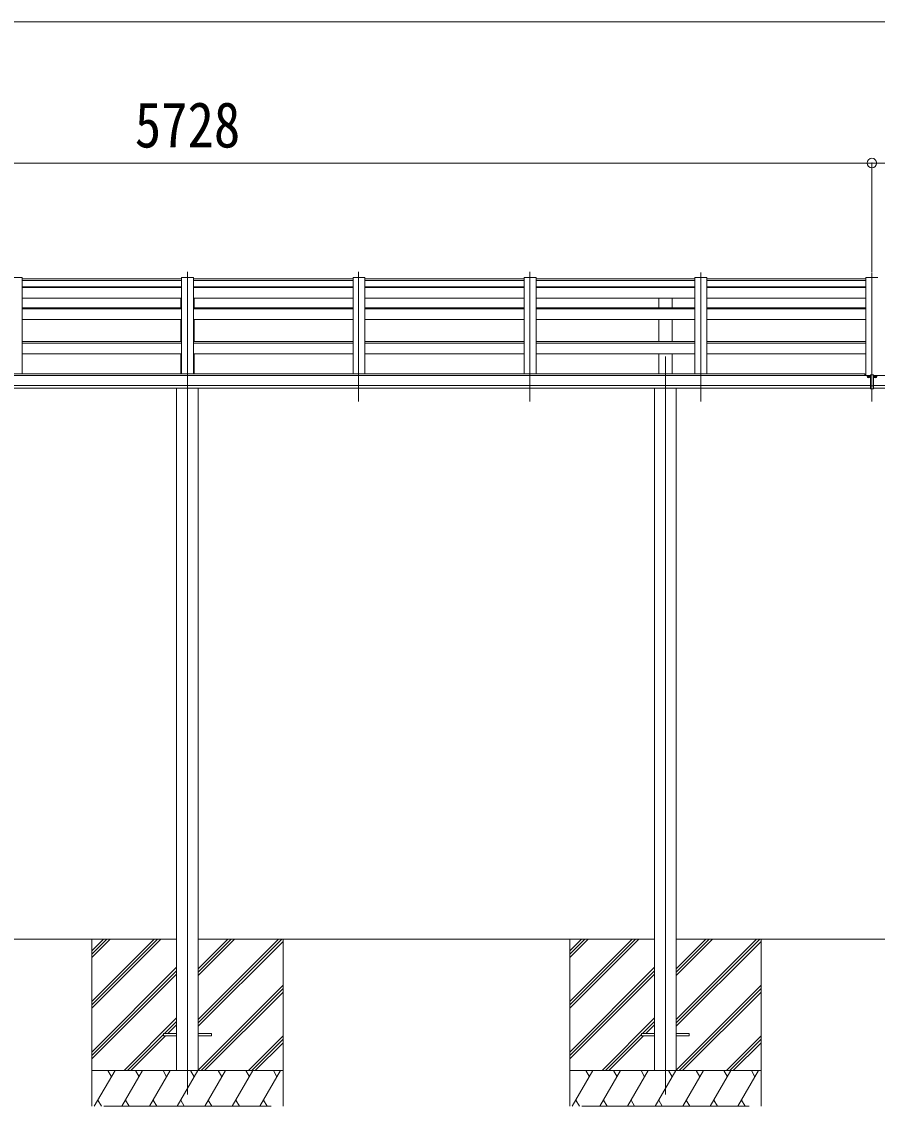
# Model space of a CAD drawing. Units: millimetres at full size, sheet at 1:40; details may follow other scales. Extents: x -11181 to 11305, y -7804 to 7716.
# Drawn here: x 88 to 3668, y -3839 to 701 of the extents above; entities that cross this region are included whole.
import ezdxf
from ezdxf.enums import TextEntityAlignment as Align

# ---------------------------------------------------------------- set-up
doc = ezdxf.new("R2010")
doc.units = ezdxf.units.MM
doc.header["$LTSCALE"] = 40
doc.header["$PDMODE"] = 32
doc.header["$PDSIZE"] = 40
for name, color, linetype, lineweight in [('0-0_0', 7, 'Continuous', 9), ('0-1_本体', 4, 'Continuous', 9), ('0-2_部品', 7, 'Continuous', 9), ('0-3_ELV2', 4, 'Continuous', 9), ('0-8_PARTS2', 2, 'Continuous', 9), ('0-A_寸法', 6, 'Continuous', 9)]:
    doc.layers.add(name, color=color, linetype=linetype, lineweight=lineweight)
doc.styles.add('ＭＳ ゴシック', font='')
doc.styles.get('ＭＳ ゴシック').set_extended_font_data('MS Gothic')

msp = doc.modelspace()

# ---------------------------------------------------------------- linework, layer by layer
at = {"layer": '0-0_0'}
for p, q in [((-1173.27, -3139.43), (736.33, -3139.43)), ((381.53, -3139.43), (381.53, -3839.43)), ((381.53, -3400.16), (642.26, -3139.43)), ((381.53, -3414.3), (656.41, -3139.43)), ((381.53, -3428.44), (670.55, -3139.43)), ((381.53, -3216.31), (458.41, -3139.43)), ((381.53, -3202.17), (444.27, -3139.43)), ((381.53, -3188.02), (430.13, -3139.43)), ((826.73, -3475.45), (1162.76, -3139.43)), ((826.73, -3489.6), (1176.91, -3139.43)), ((826.73, -3291.61), (978.91, -3139.43)), ((826.73, -3277.47), (964.77, -3139.43)), ((826.73, -3263.32), (950.63, -3139.43)), ((826.73, -3139.43), (2736.33, -3139.43)), ((826.73, -3503.74), (1181.53, -3148.94)), ((1181.53, -3139.43), (1181.53, -3839.43)), ((2381.53, -3139.43), (2381.53, -3839.43)), ((2381.53, -3400.16), (2642.26, -3139.43)), ((2381.53, -3414.3), (2656.41, -3139.43)), ((2381.53, -3428.44), (2670.55, -3139.43)), ((2381.53, -3216.31), (2458.42, -3139.43)), ((2381.53, -3202.17), (2444.27, -3139.43)), ((2381.53, -3188.02), (2430.13, -3139.43)), ((2826.73, -3475.45), (3162.76, -3139.43)), ((2826.73, -3489.6), (3176.91, -3139.43)), ((2826.73, -3291.61), (2978.92, -3139.43)), ((2826.73, -3277.47), (2964.77, -3139.43)), ((2826.73, -3263.32), (2950.63, -3139.43)), ((2826.73, -3139.43), (4464.33, -3139.43)), ((2826.73, -3503.74), (3181.53, -3148.94)), ((3181.53, -3139.43), (3181.53, -3839.43)), ((381.53, -3612.29), (736.33, -3257.49)), ((2381.53, -3612.29), (2736.33, -3257.49)), ((381.53, -3626.43), (736.33, -3271.63)), ((381.53, -3640.57), (736.33, -3285.77)), ((2381.53, -3626.43), (2736.33, -3271.63)), ((2381.53, -3640.57), (2736.33, -3285.77)), ((826.73, -3687.59), (1181.53, -3332.79)), ((839.03, -3689.43), (1181.53, -3346.93)), ((2826.73, -3687.59), (3181.53, -3332.79)), ((2839.03, -3689.43), (3181.53, -3346.93)), ((853.18, -3689.43), (1181.53, -3361.07)), ((2853.18, -3689.43), (3181.53, -3361.07)), ((516.52, -3689.43), (736.33, -3469.62)), ((685.18, -3534.92), (736.33, -3483.76)), ((2516.52, -3689.43), (2736.33, -3469.62)), ((2685.18, -3534.92), (2736.33, -3483.76)), ((530.67, -3689.43), (681.53, -3538.56)), ((699.32, -3534.92), (736.33, -3497.9)), ((2530.67, -3689.43), (2681.53, -3538.56)), ((2699.32, -3534.92), (2736.33, -3497.9)), ((544.81, -3689.43), (690.32, -3543.92)), ((1037.02, -3689.43), (1181.53, -3544.92)), ((1051.17, -3689.43), (1181.53, -3559.06)), ((1065.31, -3689.43), (1181.53, -3573.2)), ((2544.81, -3689.43), (2690.32, -3543.92)), ((3037.02, -3689.43), (3181.53, -3544.92)), ((3051.17, -3689.43), (3181.53, -3559.06)), ((3065.31, -3689.43), (3181.53, -3573.2)), ((1181.53, -3689.43), (381.53, -3689.43)), ((391.82, -3839.43), (478.42, -3689.43)), ((463.42, -3715.41), (448.42, -3689.43)), ((507.29, -3839.43), (593.89, -3689.43)), ((578.89, -3715.41), (563.89, -3689.43)), ((622.76, -3839.43), (709.36, -3689.43)), ((694.36, -3715.41), (679.36, -3689.43)), ((738.23, -3839.43), (824.83, -3689.43)), ((809.83, -3715.41), (794.83, -3689.43)), ((853.7, -3839.43), (940.3, -3689.43)), ((925.3, -3715.41), (910.3, -3689.43)), ((969.17, -3839.43), (1055.77, -3689.43)), ((1025.77, -3689.43), (1040.77, -3715.41)), ((1084.64, -3839.43), (1171.25, -3689.43)), ((1141.25, -3689.43), (1156.25, -3715.41)), ((3181.53, -3689.43), (2381.53, -3689.43)), ((2391.82, -3839.43), (2478.42, -3689.43)), ((2463.42, -3715.41), (2448.42, -3689.43)), ((2507.29, -3839.43), (2593.89, -3689.43)), ((2578.89, -3715.41), (2563.89, -3689.43)), ((2622.76, -3839.43), (2709.36, -3689.43)), ((2694.36, -3715.41), (2679.36, -3689.43)), ((2738.23, -3839.43), (2824.83, -3689.43)), ((2809.83, -3715.41), (2794.83, -3689.43)), ((2853.7, -3839.43), (2940.3, -3689.43)), ((2925.3, -3715.41), (2910.3, -3689.43)), ((2969.17, -3839.43), (3055.78, -3689.43)), ((3025.77, -3689.43), (3040.77, -3715.41)), ((3084.64, -3839.43), (3171.25, -3689.43)), ((3141.25, -3689.43), (3156.25, -3715.41)), ((406.82, -3813.45), (421.82, -3839.43)), ((522.29, -3813.45), (537.29, -3839.43)), ((637.76, -3813.45), (652.76, -3839.43)), ((753.23, -3813.45), (768.23, -3839.43)), ((868.7, -3813.45), (883.7, -3839.43)), ((984.17, -3813.45), (999.17, -3839.43)), ((1099.64, -3813.45), (1114.64, -3839.43)), ((2406.82, -3813.45), (2421.82, -3839.43)), ((2522.29, -3813.45), (2537.29, -3839.43)), ((2637.76, -3813.45), (2652.76, -3839.43)), ((2753.23, -3813.45), (2768.23, -3839.43)), ((2868.7, -3813.45), (2883.7, -3839.43)), ((2984.17, -3813.45), (2999.17, -3839.43)), ((3099.64, -3813.45), (3114.64, -3839.43)), ((431.53, -3839.43), (1131.53, -3839.43)), ((2431.53, -3839.43), (3131.53, -3839.43))]:
    msp.add_line(p, q, dxfattribs=at)
at = {"layer": '0-1_本体'}
for p, q in [((90.53, -370.23), (40.53, -370.23)), ((90.53, -370.23), (90.53, -773.3)), ((90.53, -382.63), (756.53, -382.63)), ((756.53, -370.23), (756.53, -773.3)), ((806.53, -370.23), (756.53, -370.23)), ((806.53, -370.23), (806.53, -773.3)), ((806.53, -382.63), (1474.27, -382.63)), ((1474.27, -370.23), (1474.27, -773.3)), ((1524.27, -370.23), (1474.27, -370.23)), ((1524.27, -370.23), (1524.27, -773.3)), ((1524.27, -382.63), (2190.27, -382.63)), ((2190.27, -370.23), (2190.27, -769.81)), ((2240.27, -370.23), (2190.27, -370.23)), ((2240.27, -370.23), (2240.27, -769.81)), ((2240.27, -382.63), (2904.53, -382.63)), ((2904.53, -370.23), (2904.53, -773.3)), ((2954.53, -370.23), (2904.53, -370.23)), ((2954.53, -370.23), (2954.53, -773.3)), ((2954.53, -382.63), (3620.53, -382.63)), ((3620.53, -369.63), (3620.53, -780.21)), ((3655.83, -369.63), (3620.53, -369.63)), ((3635.23, -369.63), (3670.53, -369.63)), ((90.53, -409.3), (756.53, -409.3)), ((90.53, -411.92), (756.53, -411.92)), ((806.53, -409.3), (1474.27, -409.3)), ((806.53, -411.92), (1474.27, -411.92)), ((1524.27, -409.3), (2190.27, -409.3)), ((1524.27, -411.92), (2190.27, -411.92)), ((2240.27, -409.3), (2904.53, -409.3)), ((2240.27, -411.92), (2904.53, -411.92)), ((2954.53, -409.3), (3620.53, -409.3)), ((2954.53, -411.92), (3620.53, -411.92)), ((90.53, -456.66), (756.53, -456.66)), ((90.53, -496.33), (756.53, -496.33)), ((754.03, -495.61), (754.03, -456.93)), ((806.53, -456.66), (1474.27, -456.66)), ((806.53, -496.33), (1474.27, -496.33)), ((809.03, -495.61), (809.03, -456.93)), ((1443.87, -456.66), (1443.93, -456.66)), ((1524.27, -456.66), (2190.27, -456.66)), ((1524.27, -496.33), (2190.27, -496.33)), ((2240.27, -456.66), (2904.53, -456.66)), ((2240.27, -496.33), (2904.53, -496.33)), ((2754.03, -495.61), (2754.03, -456.93)), ((2809.03, -495.61), (2809.03, -456.93)), ((2954.53, -456.66), (3620.53, -456.66)), ((2954.53, -496.33), (3620.53, -496.33)), ((90.53, -501.7), (756.53, -501.7)), ((806.53, -501.7), (1474.27, -501.7)), ((1524.27, -501.7), (2190.27, -501.7)), ((2240.27, -501.7), (2904.53, -501.7)), ((2954.53, -501.7), (3620.53, -501.7)), ((90.53, -545.79), (756.53, -545.79)), ((754.03, -638.44), (754.03, -545.79)), ((806.53, -545.79), (1474.27, -545.79)), ((809.03, -638.44), (809.03, -545.79)), ((1524.27, -545.79), (2190.27, -545.79)), ((2240.27, -545.79), (2904.53, -545.79)), ((2754.03, -638.44), (2754.03, -545.79)), ((2809.03, -638.44), (2809.03, -545.79)), ((2954.53, -545.79), (3620.53, -545.79)), ((90.53, -638.44), (756.53, -638.44)), ((90.53, -645.34), (756.53, -645.34)), ((806.53, -638.44), (1474.27, -638.44)), ((806.53, -645.34), (1474.27, -645.34)), ((1524.27, -638.44), (2190.27, -638.44)), ((1524.27, -645.34), (2190.27, -645.34)), ((2240.27, -638.44), (2904.53, -638.44)), ((2240.27, -645.34), (2904.53, -645.34)), ((2954.53, -638.44), (3620.53, -638.44)), ((2954.53, -645.34), (3620.53, -645.34)), ((90.53, -688.89), (756.53, -688.89)), ((754.03, -773.3), (754.03, -688.89)), ((806.53, -688.89), (1474.27, -688.89)), ((809.03, -773.3), (809.03, -688.89)), ((1524.27, -688.89), (2190.27, -688.89)), ((2240.27, -688.89), (2904.53, -688.89)), ((2754.03, -773.3), (2754.03, -688.89)), ((2809.03, -773.3), (2809.03, -688.89)), ((2954.53, -688.89), (3620.53, -688.89)), ((3639.03, -779.84), (-2075.97, -779.84)), ((3615.53, -773.3), (-2052.47, -773.3)), ((3615.53, -780.21), (3615.53, -773.5)), ((3652.03, -779.84), (9367.03, -779.84)), ((-2075.97, -821.35), (3639.03, -821.35)), ((3639.03, -833.28), (-2075.97, -833.21)), ((736.33, -833.37), (736.33, -3689.45)), ((826.73, -833.37), (826.73, -3689.45)), ((2736.33, -833.37), (2736.33, -3689.45)), ((2826.73, -833.37), (2826.73, -3689.45)), ((9367.03, -821.35), (3652.03, -821.35)), ((3652.03, -833.28), (9367.03, -833.21))]:
    msp.add_line(p, q, dxfattribs=at)
at = {"layer": '0-2_部品', "color": 4}
for p, q in [((756.53, -375.72), (90.53, -375.72)), ((1474.27, -375.72), (806.53, -375.72)), ((2190.27, -375.72), (1524.27, -375.72)), ((2904.53, -375.72), (2240.27, -375.72)), ((3620.53, -375.72), (2954.53, -375.72)), ((681.53, -3534.92), (681.53, -3543.92)), ((681.53, -3534.92), (736.53, -3534.92)), ((826.53, -3534.92), (881.53, -3534.92)), ((881.53, -3534.92), (881.53, -3543.92)), ((2681.53, -3534.92), (2681.53, -3543.92)), ((2681.53, -3534.92), (2736.53, -3534.92)), ((2826.53, -3534.92), (2881.53, -3534.92)), ((2881.53, -3534.92), (2881.53, -3543.92)), ((681.53, -3543.92), (736.53, -3543.92)), ((826.53, -3543.92), (881.53, -3543.92)), ((2681.53, -3543.92), (2736.53, -3543.92)), ((2826.53, -3543.92), (2881.53, -3543.92))]:
    msp.add_line(p, q, dxfattribs=at)
at = {"layer": '0-3_ELV2'}
for p, q in [((3631.06, -785.01), (3631.06, -786.67)), ((3631.06, -785.91), (3632.06, -785.91)), ((3632.06, -786.67), (3632.06, -785.01)), ((3633.06, -785.77), (3634.06, -785.77)), ((3639.03, -777.33), (3639.03, -836.19)), ((3658.01, -785.77), (3657.01, -785.77)), ((3659.01, -785.01), (3659.01, -786.67)), ((3659.01, -785.91), (3660.01, -785.91)), ((3660.01, -786.67), (3660.01, -785.01)), ((3639.03, -823.03), (3652.03, -823.03))]:
    msp.add_line(p, q, dxfattribs=at)
for points in [[(3630.06, -784.87), (3629.06, -784.87), (3629.06, -785.77), (3630.06, -785.77)], [(3632.06, -783.97), (3632.06, -783.07), (3631.06, -783.07), (3631.06, -783.97)], [(3631.06, -786.67), (3631.06, -787.57), (3632.06, -787.57), (3632.06, -786.67)], [(3634.06, -785.77), (3634.06, -784.87), (3633.06, -784.87)], [(3639.03, -777.33), (3652.03, -777.33), (3652.03, -836.19), (3639.03, -836.19)], [(3657.01, -785.77), (3657.01, -784.87), (3658.01, -784.87)], [(3659.01, -783.97), (3659.01, -783.07), (3660.01, -783.07), (3660.01, -783.97)], [(3660.01, -786.67), (3660.01, -787.57), (3659.01, -787.57), (3659.01, -786.67)], [(3661.01, -784.87), (3662.01, -784.87), (3662.01, -785.77), (3661.01, -785.77)]]:
    msp.add_lwpolyline(points, dxfattribs=at)
for centre, major_axis in [((3631.56, -785.02), (5.9, 0)), ((3659.51, -785.02), (-5.9, 0))]:
    msp.add_ellipse(centre, major_axis=major_axis, ratio=0.9, dxfattribs=at)
for centre, major_axis, start_param, end_param in [((3631.56, -785.32), (5.9, 0), 6.2831853, 9.424778), ((3630.06, -783.97), (-1, 0), 1.5707963, 3.1415927), ((3630.06, -786.67), (1, 0), 6.2831853, 7.8539816), ((3630.06, -785.01), (1, 0), 6.2831853, 6.9023328), ((3633.06, -783.97), (1, 0), 3.1415927, 4.712389), ((3633.06, -785.01), (-1, 0), 5.6640378, 6.2831853), ((3633.06, -786.67), (-1, 0), 4.712389, 6.2831853), ((3659.51, -785.32), (-5.9, 0), 3.1415927, 6.2831853), ((3658.01, -783.97), (-1, 0), 1.5707963, 3.1415927), ((3658.01, -786.67), (1, 0), 6.2831853, 7.8539816), ((3658.01, -785.01), (1, 0), 6.2831853, 6.9023328), ((3661.01, -783.97), (1, 0), 3.1415927, 4.712389), ((3661.01, -785.01), (-1, 0), 5.6640378, 6.2831853), ((3661.01, -786.67), (-1, 0), 4.712389, 6.2831853)]:
    msp.add_ellipse(centre, major_axis=major_axis, ratio=0.9, start_param=start_param, end_param=end_param, dxfattribs=at)
at = {"layer": '0-8_PARTS2'}
for p, q in [((781.53, -889.36), (781.53, -345.52)), ((1497.53, -889.36), (1497.53, -345.52)), ((2213.53, -889.36), (2213.53, -345.52)), ((2929.53, -349.5), (2929.53, -889.36)), ((3645.53, -349.5), (3645.53, -889.36)), ((781.53, -700.56), (781.53, -3789.46)), ((2781.53, -700.56), (2781.53, -3789.46))]:
    msp.add_line(p, q, dxfattribs=at)
at = {"layer": '0-A_寸法'}
for p, q in [((-2102.46, 700.93), (9393.53, 700.93)), ((-2082.46, 109.14), (3645.53, 109.14)), ((3645.53, 109.14), (3645.53, -345.52)), ((9373.53, 109.14), (3645.53, 109.14))]:
    msp.add_line(p, q, dxfattribs=at)
msp.add_point((3645.53, 109.14), dxfattribs=at)

# ---------------------------------------------------------------- texts
at = {"layer": '0-A_寸法', "color": 7, "style": 'ＭＳ ゴシック', "width": 0.85}
msp.add_text('5728', height=190.6, dxfattribs=at).set_placement((561.54, 117.14), align=Align.BOTTOM_LEFT)

doc.saveas('drawing.dxf')
